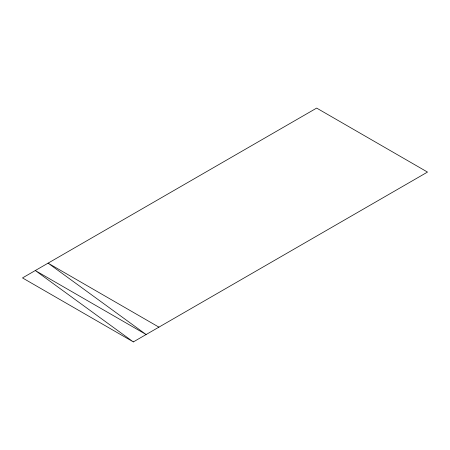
<?xml version="1.0" encoding="UTF-8"?>
<svg xmlns="http://www.w3.org/2000/svg" width="450" height="450" viewBox="0 0 450 450"><rect width="100%" height="100%" fill="white"/><g stroke="black" fill="none" stroke-linecap="round" stroke-linejoin="round"><path stroke-width="0.67" d="M133.341 341.91L427.5 172.08L316.659 108.09L22.5 277.92L133.341 341.91L35.291 270.534L146.132 334.53L48.077 263.149L158.923 327.144"/></g></svg>
